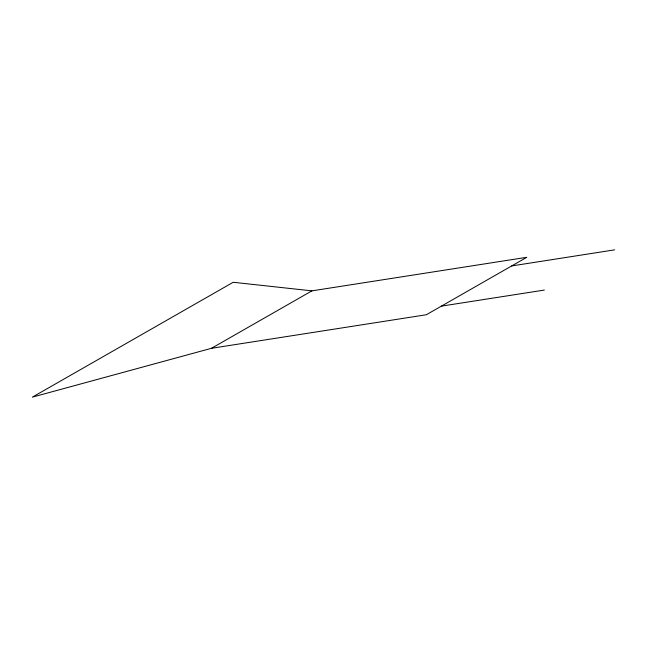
<?xml version="1.0" encoding="UTF-8"?>
<svg xmlns="http://www.w3.org/2000/svg" width="647" height="647" viewBox="0 0 647 647"><rect width="100%" height="100%" fill="white"/><g stroke="black" fill="none" stroke-linecap="round" stroke-linejoin="round"><path stroke-width="0.97" d="M211.48 348.296L311.903 290.859L526.763 257.312L426.333 314.749L211.48 348.296L32.35 397.145L233.203 282.27L311.903 290.859M511.696 265.933L614.65 249.855M441.4 306.136L544.353 290.066"/></g></svg>
